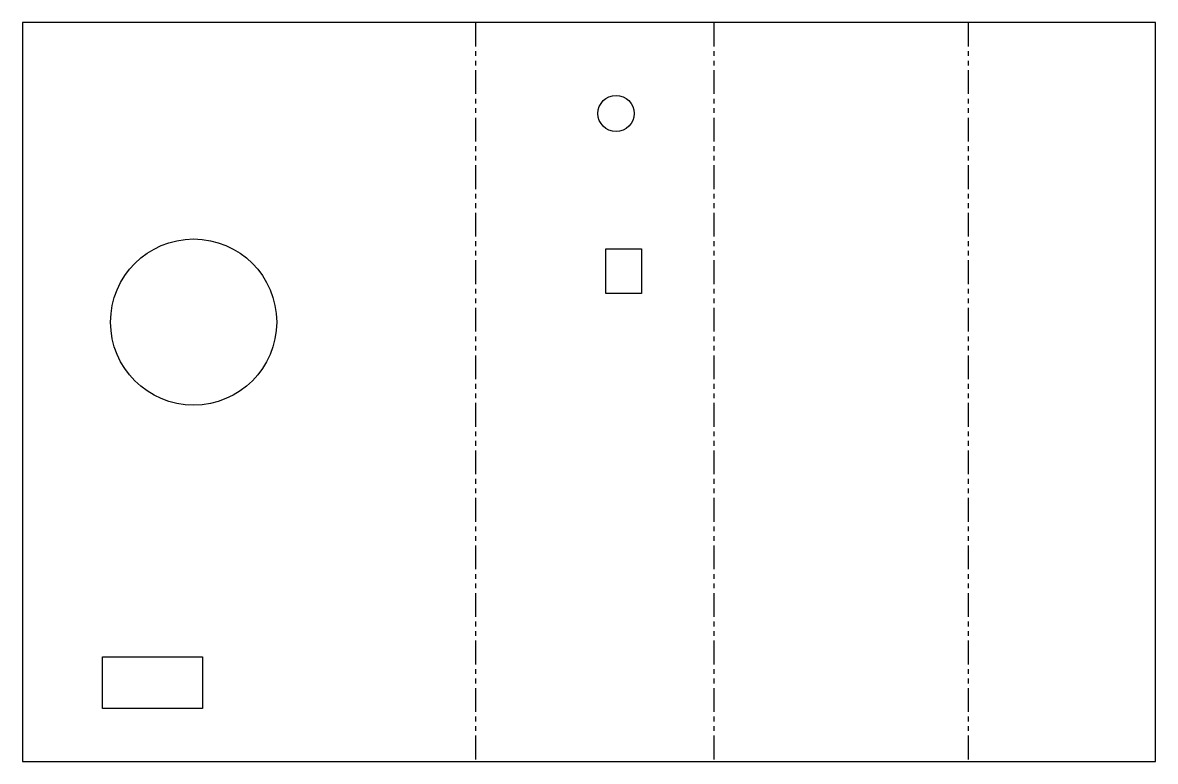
# Model space of a CAD drawing. Header units: millimetres. Extents: x 0 to 151, y 0 to 99.
import ezdxf

# ---------------------------------------------------------------- set-up
doc = ezdxf.new("R2010")
doc.units = ezdxf.units.MM
doc.linetypes.add('PHANTOM', pattern=[6.35, 3.175, -0.635, 0.635, -0.635, 0.635, -0.635])
doc.layers.add('BEND', color=7, linetype='Continuous')
doc.layers.add('CUT', color=7, linetype='Continuous')

msp = doc.modelspace()

# ---------------------------------------------------------------- linework, layer by layer
at = {"layer": 'BEND', "color": 1, "linetype": 'PHANTOM'}
for p, q in [((60.53, 98.68), (60.53, 0)), ((92.39, 98.68), (92.39, 0)), ((126.38, 98.68), (126.38, 0))]:
    msp.add_line(p, q, dxfattribs=at)
at = {"layer": 'CUT'}
for p, q in [((0, 98.68), (0, 0)), ((151.38, 98.68), (0, 98.68)), ((151.38, 0), (151.38, 98.68)), ((77.94, 68.47), (82.71, 68.47)), ((77.94, 62.51), (77.94, 68.47)), ((82.71, 68.47), (82.71, 62.51)), ((82.71, 62.51), (77.94, 62.51)), ((10.65, 7.08), (10.65, 13.95)), ((10.65, 13.95), (24.03, 13.95)), ((24.03, 13.95), (24.03, 7.08)), ((24.03, 7.08), (10.65, 7.08)), ((0, 0), (151.38, 0))]:
    msp.add_line(p, q, dxfattribs=at)
for centre, radius in [((79.3, 86.55), 2.42), ((22.85, 58.68), 11.1)]:
    msp.add_circle(centre, radius, dxfattribs=at)

doc.saveas('drawing.dxf')
